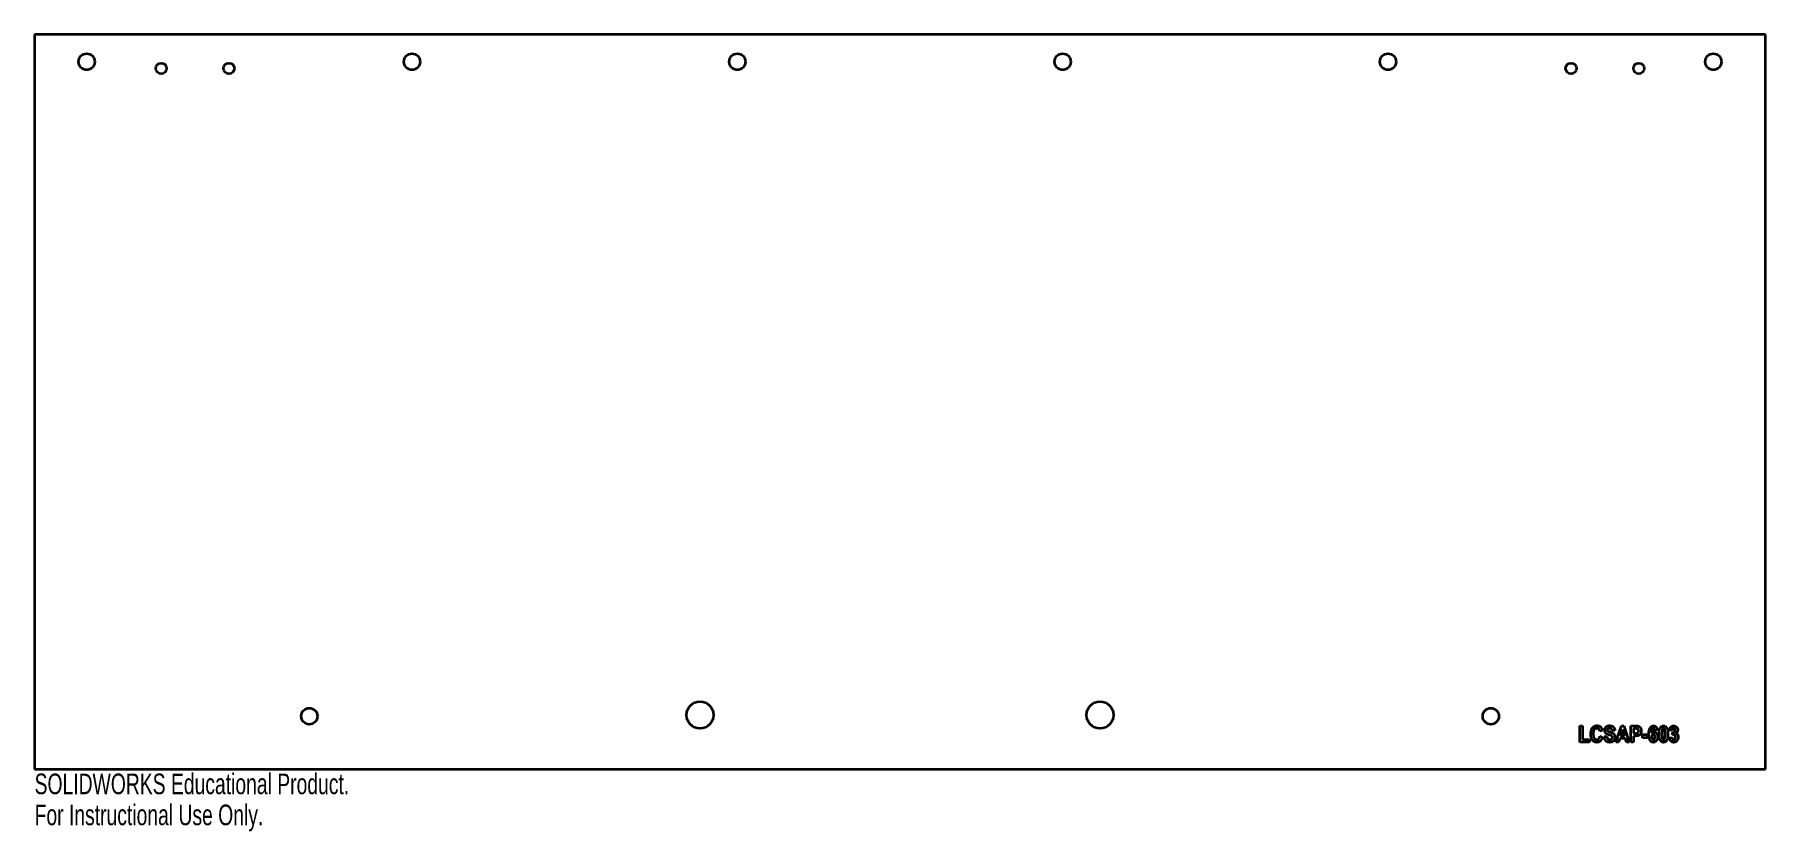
# Model space of a CAD drawing. Header units: inches. Extents: x 0 to 16, y -0.6 to 6.8.
import ezdxf

# ---------------------------------------------------------------- set-up
doc = ezdxf.new("R2010")
doc.units = ezdxf.units.IN
doc.header["$MEASUREMENT"] = 0
doc.styles.add('SLDTEXTSTYLE0', font='TXT', dxfattribs={"width": 0.7})

msp = doc.modelspace()

# ---------------------------------------------------------------- linework, layer by layer
at = {"color": 7, "linetype": 'Continuous', "lineweight": 35}
for p, q in [((15.96, 6.775), (0, 6.775)), ((0, 6.775), (0, 0)), ((15.96, 0), (15.96, 6.775)), ((14.25, 0.4), (14.274, 0.4)), ((14.25, 0.25), (14.25, 0.4)), ((14.274, 0.4), (14.274, 0.275)), ((14.457, 0.359), (14.433, 0.351)), ((14.572, 0.357), (14.548, 0.355)), ((14.581, 0.25), (14.632, 0.4)), ((14.643, 0.365), (14.625, 0.308)), ((14.632, 0.4), (14.654, 0.4)), ((14.661, 0.308), (14.643, 0.365)), ((14.654, 0.4), (14.704, 0.25)), ((14.72, 0.4), (14.76, 0.4)), ((14.72, 0.25), (14.72, 0.4)), ((14.743, 0.375), (14.743, 0.332)), ((14.757, 0.375), (14.743, 0.375)), ((14.743, 0.332), (14.758, 0.332)), ((14.827, 0.32), (14.872, 0.32)), ((14.827, 0.291), (14.827, 0.32)), ((14.872, 0.32), (14.872, 0.291)), ((14.963, 0.363), (14.94, 0.359)), ((15.098, 0.357), (15.076, 0.361)), ((15.105, 0.318), (15.108, 0.344)), ((14.338, 0.25), (14.25, 0.25)), ((14.274, 0.275), (14.338, 0.275)), ((14.338, 0.275), (14.338, 0.25)), ((14.433, 0.305), (14.457, 0.295)), ((14.474, 0.301), (14.498, 0.303)), ((14.606, 0.25), (14.581, 0.25)), ((14.617, 0.283), (14.606, 0.25)), ((14.669, 0.283), (14.617, 0.283)), ((14.625, 0.308), (14.661, 0.308)), ((14.68, 0.25), (14.669, 0.283)), ((14.704, 0.25), (14.68, 0.25)), ((14.743, 0.25), (14.72, 0.25)), ((14.743, 0.306), (14.743, 0.25)), ((14.76, 0.306), (14.743, 0.306)), ((14.872, 0.291), (14.827, 0.291)), ((15.076, 0.289), (15.1, 0.293)), ((0, 0), (15.96, 0))]:
    msp.add_line(p, q, dxfattribs=at)
for centre, radius in [((0.48, 6.525), 0.075), ((3.48, 6.525), 0.075), ((6.48, 6.525), 0.075), ((9.48, 6.525), 0.075), ((12.48, 6.525), 0.075), ((15.48, 6.525), 0.075), ((1.167, 6.463), 0.05), ((1.792, 6.463), 0.05), ((14.168, 6.463), 0.05), ((14.793, 6.463), 0.05), ((2.533, 0.489), 0.075), ((6.136, 0.5), 0.125), ((9.824, 0.5), 0.125), ((13.428, 0.489), 0.075)]:
    msp.add_circle(centre, radius, dxfattribs=at)
for points, knots in [([(14.35, 0.324), (14.35, 0.327), (14.35, 0.333), (14.351, 0.342), (14.352, 0.35), (14.354, 0.358), (14.356, 0.365), (14.359, 0.371), (14.363, 0.378), (14.366, 0.381), (14.367, 0.383)], [0, 0, 0, 0, 0.146387, 0.285138, 0.41681, 0.542305, 0.662247, 0.77817, 0.89005, 1, 1, 1, 1]), ([(14.367, 0.266), (14.365, 0.268), (14.363, 0.272), (14.359, 0.278), (14.356, 0.284), (14.354, 0.291), (14.352, 0.299), (14.351, 0.307), (14.35, 0.315), (14.35, 0.321), (14.35, 0.324)], [0, 0, 0, 0, 0.112268, 0.226173, 0.34259, 0.463246, 0.587991, 0.718682, 0.856118, 1, 1, 1, 1]), ([(14.367, 0.383), (14.368, 0.385), (14.371, 0.388), (14.375, 0.392), (14.38, 0.395), (14.385, 0.397), (14.39, 0.399), (14.395, 0.401), (14.401, 0.402), (14.405, 0.402), (14.408, 0.402)], [0, 0, 0, 0, 0.127183, 0.250649, 0.3711, 0.492067, 0.612886, 0.737344, 0.865638, 1, 1, 1, 1]), ([(14.406, 0.377), (14.405, 0.377), (14.402, 0.377), (14.399, 0.376), (14.396, 0.375), (14.393, 0.374), (14.39, 0.372), (14.387, 0.37), (14.384, 0.368), (14.382, 0.365), (14.38, 0.362), (14.378, 0.358), (14.376, 0.354), (14.375, 0.349), (14.374, 0.344), (14.373, 0.338), (14.373, 0.332), (14.373, 0.328), (14.373, 0.326)], [0, 0, 0, 0, 0.05173, 0.101811, 0.150569, 0.198873, 0.247761, 0.297374, 0.348713, 0.402091, 0.458541, 0.51889, 0.583994, 0.654774, 0.73146, 0.814044, 0.903777, 1, 1, 1, 1]), ([(14.373, 0.326), (14.373, 0.323), (14.373, 0.319), (14.373, 0.313), (14.374, 0.307), (14.375, 0.302), (14.376, 0.297), (14.378, 0.292), (14.38, 0.289), (14.382, 0.285), (14.384, 0.283), (14.386, 0.28), (14.389, 0.278), (14.392, 0.276), (14.395, 0.275), (14.398, 0.274), (14.401, 0.273), (14.404, 0.273), (14.405, 0.273)], [0, 0, 0, 0, 0.099274, 0.191171, 0.27641, 0.35472, 0.426616, 0.492484, 0.552737, 0.60891, 0.661502, 0.711945, 0.760248, 0.807591, 0.854603, 0.901711, 0.949862, 1, 1, 1, 1]), ([(14.433, 0.351), (14.433, 0.352), (14.433, 0.354), (14.432, 0.357), (14.431, 0.36), (14.43, 0.362), (14.428, 0.364), (14.427, 0.366), (14.425, 0.368), (14.423, 0.37), (14.422, 0.372), (14.42, 0.373), (14.417, 0.374), (14.415, 0.375), (14.413, 0.376), (14.411, 0.376), (14.408, 0.377), (14.407, 0.377), (14.406, 0.377)], [0, 0, 0, 0, 0.075004, 0.145946, 0.214851, 0.280843, 0.344991, 0.40762, 0.468882, 0.530008, 0.589937, 0.648422, 0.706104, 0.763535, 0.8215, 0.879527, 0.93886, 1, 1, 1, 1]), ([(14.408, 0.402), (14.409, 0.402), (14.413, 0.402), (14.417, 0.401), (14.422, 0.4), (14.427, 0.399), (14.431, 0.397), (14.435, 0.394), (14.439, 0.391), (14.441, 0.389), (14.442, 0.388)], [0, 0, 0, 0, 0.132772, 0.260957, 0.385037, 0.507369, 0.628924, 0.750715, 0.874002, 1, 1, 1, 1]), ([(14.442, 0.388), (14.443, 0.387), (14.445, 0.386), (14.447, 0.383), (14.449, 0.379), (14.451, 0.376), (14.453, 0.372), (14.454, 0.368), (14.456, 0.364), (14.456, 0.361), (14.457, 0.359)], [0, 0, 0, 0, 0.1072503, 0.218546, 0.3341632, 0.4549121, 0.5810447, 0.7138894, 0.8536039, 1, 1, 1, 1]), ([(14.478, 0.361), (14.478, 0.362), (14.478, 0.366), (14.479, 0.372), (14.481, 0.377), (14.484, 0.382), (14.487, 0.387), (14.491, 0.391), (14.495, 0.394), (14.5, 0.397), (14.505, 0.399), (14.511, 0.401), (14.517, 0.402), (14.522, 0.402), (14.524, 0.402)], [0, 0, 0, 0, 0.084667, 0.166253, 0.24656, 0.326236, 0.40525, 0.482314, 0.558847, 0.63714, 0.719, 0.805955, 0.899283, 1, 1, 1, 1]), ([(14.517, 0.316), (14.516, 0.317), (14.514, 0.317), (14.51, 0.319), (14.507, 0.32), (14.504, 0.321), (14.501, 0.322), (14.499, 0.324), (14.496, 0.325), (14.494, 0.327), (14.491, 0.329), (14.488, 0.333), (14.485, 0.337), (14.482, 0.341), (14.481, 0.346), (14.479, 0.35), (14.478, 0.355), (14.478, 0.359), (14.478, 0.361)], [0, 0, 0, 0, 0.062232, 0.120571, 0.175353, 0.226092, 0.27338, 0.317703, 0.357918, 0.395219, 0.466814, 0.538637, 0.612079, 0.688105, 0.765738, 0.842667, 0.920621, 1, 1, 1, 1]), ([(14.524, 0.377), (14.522, 0.377), (14.519, 0.377), (14.515, 0.376), (14.511, 0.375), (14.507, 0.373), (14.505, 0.371), (14.503, 0.368), (14.502, 0.365), (14.502, 0.363), (14.502, 0.362)], [0, 0, 0, 0, 0.1719379, 0.3252817, 0.4628438, 0.5876015, 0.7007102, 0.8027283, 0.9005064, 1, 1, 1, 1]), ([(14.502, 0.362), (14.502, 0.361), (14.502, 0.36), (14.503, 0.357), (14.504, 0.354), (14.506, 0.353), (14.507, 0.352)], [0, 0, 0, 0, 0.2466278, 0.484852, 0.7327568, 1, 1, 1, 1]), ([(14.507, 0.352), (14.507, 0.352), (14.508, 0.351), (14.51, 0.35), (14.512, 0.349), (14.515, 0.348), (14.518, 0.347), (14.522, 0.346), (14.525, 0.344), (14.528, 0.344), (14.529, 0.343)], [0, 0, 0, 0, 0.072621, 0.160521, 0.262665, 0.379386, 0.511902, 0.658321, 0.821909, 1, 1, 1, 1]), ([(14.524, 0.402), (14.526, 0.402), (14.529, 0.402), (14.535, 0.401), (14.539, 0.4), (14.544, 0.399), (14.548, 0.398), (14.552, 0.395), (14.555, 0.393), (14.559, 0.39), (14.562, 0.387), (14.564, 0.384), (14.566, 0.38), (14.568, 0.376), (14.57, 0.372), (14.571, 0.367), (14.571, 0.362), (14.572, 0.359), (14.572, 0.357)], [0, 0, 0, 0, 0.0725677, 0.1417831, 0.207245, 0.2697355, 0.3304172, 0.3890307, 0.446748, 0.5040489, 0.5611718, 0.6185334, 0.6763447, 0.7357196, 0.7970969, 0.8614654, 0.9289505, 1, 1, 1, 1]), ([(14.548, 0.355), (14.548, 0.356), (14.548, 0.358), (14.547, 0.361), (14.546, 0.363), (14.546, 0.365), (14.545, 0.367), (14.543, 0.369), (14.542, 0.371), (14.54, 0.372), (14.537, 0.374), (14.534, 0.376), (14.529, 0.376), (14.526, 0.377), (14.524, 0.377)], [0, 0, 0, 0, 0.079937, 0.154639, 0.224777, 0.289732, 0.351117, 0.407984, 0.462627, 0.51532, 0.620706, 0.734618, 0.860001, 1, 1, 1, 1]), ([(14.529, 0.343), (14.531, 0.343), (14.534, 0.342), (14.538, 0.34), (14.542, 0.339), (14.545, 0.337), (14.549, 0.336), (14.552, 0.335), (14.554, 0.333), (14.557, 0.331), (14.56, 0.328), (14.564, 0.325), (14.567, 0.321), (14.569, 0.316), (14.571, 0.311), (14.573, 0.306), (14.573, 0.3), (14.574, 0.296), (14.574, 0.294)], [0, 0, 0, 0, 0.064735, 0.125232, 0.18165, 0.233928, 0.282151, 0.326608, 0.367382, 0.404223, 0.473435, 0.541966, 0.610478, 0.680583, 0.753185, 0.829975, 0.911788, 1, 1, 1, 1]), ([(14.792, 0.353), (14.792, 0.355), (14.792, 0.357), (14.791, 0.36), (14.79, 0.363), (14.788, 0.366), (14.786, 0.368), (14.784, 0.37), (14.782, 0.372), (14.78, 0.373), (14.778, 0.373), (14.776, 0.374), (14.773, 0.374), (14.771, 0.374), (14.768, 0.374), (14.764, 0.375), (14.761, 0.375), (14.758, 0.375), (14.757, 0.375)], [0, 0, 0, 0, 0.076082, 0.147182, 0.214636, 0.280749, 0.344742, 0.405277, 0.464068, 0.522397, 0.555536, 0.595725, 0.644016, 0.69984, 0.763141, 0.834032, 0.913197, 1, 1, 1, 1]), ([(14.758, 0.332), (14.76, 0.332), (14.762, 0.332), (14.765, 0.332), (14.768, 0.332), (14.771, 0.332), (14.774, 0.333), (14.776, 0.333), (14.778, 0.333), (14.78, 0.334), (14.782, 0.335), (14.784, 0.336), (14.786, 0.338), (14.788, 0.341), (14.79, 0.344), (14.791, 0.347), (14.792, 0.35), (14.792, 0.352), (14.792, 0.353)], [0, 0, 0, 0, 0.0802677, 0.1539261, 0.2210062, 0.2815491, 0.3356108, 0.3826149, 0.4239878, 0.4586155, 0.5212552, 0.5839933, 0.6469099, 0.7124873, 0.7805313, 0.8497868, 0.9222496, 1, 1, 1, 1]), ([(14.76, 0.4), (14.762, 0.4), (14.765, 0.4), (14.77, 0.4), (14.775, 0.4), (14.779, 0.399), (14.782, 0.399), (14.785, 0.399), (14.788, 0.398), (14.789, 0.398), (14.79, 0.398)], [0, 0, 0, 0, 0.1815471, 0.3477348, 0.4965847, 0.6301745, 0.7465286, 0.8467774, 0.9310888, 1, 1, 1, 1]), ([(14.815, 0.354), (14.815, 0.352), (14.815, 0.35), (14.815, 0.346), (14.814, 0.342), (14.814, 0.339), (14.813, 0.335), (14.812, 0.332), (14.81, 0.329), (14.809, 0.326), (14.807, 0.324), (14.805, 0.321), (14.804, 0.319), (14.802, 0.317), (14.8, 0.315), (14.798, 0.314), (14.795, 0.312), (14.793, 0.311), (14.79, 0.31), (14.787, 0.309), (14.784, 0.308), (14.78, 0.308), (14.775, 0.307), (14.771, 0.307), (14.765, 0.307), (14.762, 0.306), (14.76, 0.306)], [0, 0, 0, 0, 0.047308, 0.092942, 0.13665, 0.178991, 0.219807, 0.259541, 0.298367, 0.336319, 0.373288, 0.408752, 0.443376, 0.476318, 0.509031, 0.541019, 0.572364, 0.603692, 0.637079, 0.674427, 0.716563, 0.763336, 0.814928, 0.871776, 0.933204, 1, 1, 1, 1]), ([(14.79, 0.398), (14.791, 0.398), (14.792, 0.397), (14.795, 0.396), (14.798, 0.394), (14.8, 0.392), (14.802, 0.39), (14.804, 0.388), (14.806, 0.386), (14.808, 0.383), (14.81, 0.38), (14.811, 0.377), (14.812, 0.374), (14.813, 0.37), (14.814, 0.366), (14.815, 0.362), (14.815, 0.358), (14.815, 0.355), (14.815, 0.354)], [0, 0, 0, 0, 0.052884, 0.105223, 0.158444, 0.211819, 0.266276, 0.322241, 0.380538, 0.440653, 0.503055, 0.566366, 0.631578, 0.69946, 0.770048, 0.843167, 0.919741, 1, 1, 1, 1]), ([(14.885, 0.323), (14.885, 0.326), (14.885, 0.333), (14.886, 0.342), (14.887, 0.35), (14.888, 0.358), (14.89, 0.365), (14.892, 0.371), (14.895, 0.377), (14.897, 0.382), (14.901, 0.386), (14.904, 0.39), (14.908, 0.393), (14.912, 0.396), (14.916, 0.398), (14.92, 0.399), (14.925, 0.4), (14.928, 0.4), (14.929, 0.4)], [0, 0, 0, 0, 0.099772, 0.192631, 0.278482, 0.35785, 0.430434, 0.497712, 0.559453, 0.616322, 0.669711, 0.72004, 0.768296, 0.815007, 0.86045, 0.905822, 0.952197, 1, 1, 1, 1]), ([(14.927, 0.248), (14.925, 0.248), (14.922, 0.248), (14.918, 0.249), (14.914, 0.25), (14.91, 0.252), (14.907, 0.255), (14.903, 0.258), (14.9, 0.261), (14.897, 0.266), (14.894, 0.27), (14.892, 0.276), (14.89, 0.282), (14.888, 0.289), (14.887, 0.296), (14.886, 0.305), (14.885, 0.314), (14.885, 0.32), (14.885, 0.323)], [0, 0, 0, 0, 0.045931, 0.090695, 0.134688, 0.179249, 0.224897, 0.272723, 0.322746, 0.375974, 0.433192, 0.495059, 0.56281, 0.636471, 0.716912, 0.804026, 0.89843, 1, 1, 1, 1]), ([(14.927, 0.377), (14.926, 0.377), (14.925, 0.377), (14.924, 0.376), (14.922, 0.376), (14.92, 0.375), (14.919, 0.373), (14.917, 0.372), (14.916, 0.37), (14.915, 0.368), (14.914, 0.366), (14.913, 0.363), (14.912, 0.36), (14.911, 0.356), (14.91, 0.351), (14.91, 0.346), (14.909, 0.341), (14.909, 0.337), (14.909, 0.335)], [0, 0, 0, 0, 0.036051, 0.071099, 0.106421, 0.143019, 0.181198, 0.221291, 0.26423, 0.310567, 0.362914, 0.423853, 0.4947, 0.575047, 0.665754, 0.76708, 0.878462, 1, 1, 1, 1]), ([(14.909, 0.335), (14.909, 0.336), (14.911, 0.338), (14.913, 0.34), (14.916, 0.342), (14.918, 0.344), (14.921, 0.346), (14.924, 0.347), (14.927, 0.347), (14.929, 0.347), (14.93, 0.347)], [0, 0, 0, 0, 0.14344, 0.278065, 0.404499, 0.525953, 0.643551, 0.760491, 0.878819, 1, 1, 1, 1]), ([(14.926, 0.324), (14.925, 0.324), (14.923, 0.324), (14.92, 0.323), (14.917, 0.321), (14.915, 0.318), (14.914, 0.316), (14.913, 0.314), (14.912, 0.312), (14.912, 0.31), (14.911, 0.308), (14.911, 0.305), (14.911, 0.302), (14.911, 0.3), (14.911, 0.299)], [0, 0, 0, 0, 0.096746, 0.193015, 0.293319, 0.404665, 0.465211, 0.528327, 0.59473, 0.665296, 0.741134, 0.821902, 0.907775, 1, 1, 1, 1]), ([(14.942, 0.297), (14.942, 0.298), (14.942, 0.3), (14.942, 0.303), (14.941, 0.306), (14.941, 0.309), (14.94, 0.312), (14.939, 0.314), (14.938, 0.316), (14.937, 0.318), (14.935, 0.32), (14.932, 0.322), (14.929, 0.324), (14.927, 0.324), (14.926, 0.324)], [0, 0, 0, 0, 0.098038, 0.189264, 0.273937, 0.352217, 0.425452, 0.492157, 0.554811, 0.613352, 0.719583, 0.816382, 0.907403, 1, 1, 1, 1]), ([(14.94, 0.359), (14.94, 0.36), (14.939, 0.363), (14.939, 0.367), (14.937, 0.37), (14.936, 0.372), (14.934, 0.374), (14.932, 0.376), (14.93, 0.376), (14.928, 0.377), (14.927, 0.377)], [0, 0, 0, 0, 0.171655, 0.323282, 0.456935, 0.574966, 0.682895, 0.785667, 0.888509, 1, 1, 1, 1]), ([(14.929, 0.4), (14.93, 0.4), (14.932, 0.4), (14.936, 0.399), (14.939, 0.399), (14.941, 0.398), (14.944, 0.396), (14.947, 0.395), (14.949, 0.393), (14.952, 0.391), (14.954, 0.388), (14.956, 0.386), (14.958, 0.383), (14.959, 0.379), (14.961, 0.376), (14.962, 0.372), (14.963, 0.367), (14.963, 0.364), (14.963, 0.363)], [0, 0, 0, 0, 0.058659, 0.115582, 0.170707, 0.225262, 0.279884, 0.334919, 0.390447, 0.447803, 0.506743, 0.567538, 0.630844, 0.696745, 0.766415, 0.839905, 0.917894, 1, 1, 1, 1]), ([(14.93, 0.347), (14.931, 0.347), (14.934, 0.347), (14.937, 0.347), (14.94, 0.346), (14.943, 0.344), (14.946, 0.342), (14.949, 0.34), (14.952, 0.337), (14.955, 0.334), (14.957, 0.331), (14.959, 0.327), (14.961, 0.323), (14.963, 0.318), (14.964, 0.314), (14.965, 0.309), (14.965, 0.304), (14.965, 0.3), (14.965, 0.298)], [0, 0, 0, 0, 0.052027, 0.103403, 0.154252, 0.206014, 0.259611, 0.314745, 0.37337, 0.435081, 0.498783, 0.563646, 0.629694, 0.697689, 0.768507, 0.841971, 0.919342, 1, 1, 1, 1]), ([(14.981, 0.324), (14.981, 0.328), (14.981, 0.334), (14.981, 0.343), (14.982, 0.352), (14.983, 0.36), (14.985, 0.367), (14.987, 0.373), (14.989, 0.378), (14.992, 0.383), (14.995, 0.387), (14.998, 0.391), (15.001, 0.393), (15.004, 0.396), (15.008, 0.398), (15.012, 0.399), (15.016, 0.4), (15.019, 0.4), (15.021, 0.4)], [0, 0, 0, 0, 0.105823, 0.203492, 0.293171, 0.375116, 0.449884, 0.517528, 0.578668, 0.634169, 0.685295, 0.733595, 0.779434, 0.823719, 0.867188, 0.910523, 0.954337, 1, 1, 1, 1]), ([(15.021, 0.248), (15.019, 0.248), (15.016, 0.248), (15.012, 0.249), (15.008, 0.25), (15.005, 0.252), (15.001, 0.255), (14.998, 0.257), (14.995, 0.261), (14.992, 0.264), (14.99, 0.267), (14.989, 0.269), (14.988, 0.272), (14.987, 0.275), (14.986, 0.278), (14.985, 0.281), (14.984, 0.284), (14.984, 0.288), (14.983, 0.292), (14.982, 0.296), (14.982, 0.3), (14.981, 0.305), (14.981, 0.309), (14.981, 0.314), (14.981, 0.319), (14.981, 0.323), (14.981, 0.324)], [0, 0, 0, 0, 0.045347, 0.089421, 0.132456, 0.175908, 0.219709, 0.265023, 0.312966, 0.363482, 0.390187, 0.418355, 0.447823, 0.479089, 0.512017, 0.546882, 0.583344, 0.621764, 0.661933, 0.704095, 0.748377, 0.794424, 0.84295, 0.893003, 0.945564, 1, 1, 1, 1]), ([(15.021, 0.377), (15.02, 0.377), (15.019, 0.377), (15.018, 0.376), (15.016, 0.375), (15.015, 0.374), (15.013, 0.373), (15.012, 0.371), (15.011, 0.37), (15.01, 0.367), (15.009, 0.365), (15.008, 0.361), (15.008, 0.357), (15.007, 0.352), (15.007, 0.346), (15.006, 0.339), (15.006, 0.332), (15.006, 0.327), (15.006, 0.324)], [0, 0, 0, 0, 0.027574, 0.054967, 0.082536, 0.11144, 0.142573, 0.176554, 0.213508, 0.254282, 0.302438, 0.363119, 0.436524, 0.522494, 0.622246, 0.734762, 0.860665, 1, 1, 1, 1]), ([(15.006, 0.324), (15.006, 0.321), (15.006, 0.316), (15.006, 0.309), (15.007, 0.302), (15.007, 0.296), (15.008, 0.291), (15.008, 0.287), (15.009, 0.283), (15.01, 0.281), (15.011, 0.278), (15.012, 0.277), (15.013, 0.275), (15.015, 0.274), (15.016, 0.273), (15.018, 0.272), (15.019, 0.272), (15.02, 0.271), (15.021, 0.271)], [0, 0, 0, 0, 0.139596, 0.265215, 0.377942, 0.477362, 0.564009, 0.637038, 0.697833, 0.746079, 0.786462, 0.823485, 0.857529, 0.888352, 0.91731, 0.94493, 0.972375, 1, 1, 1, 1]), ([(15.021, 0.4), (15.022, 0.4), (15.025, 0.4), (15.029, 0.399), (15.033, 0.398), (15.037, 0.396), (15.04, 0.393), (15.044, 0.391), (15.047, 0.387), (15.05, 0.383), (15.052, 0.378), (15.055, 0.373), (15.056, 0.367), (15.058, 0.36), (15.059, 0.352), (15.06, 0.343), (15.061, 0.334), (15.061, 0.327), (15.061, 0.324)], [0, 0, 0, 0, 0.045469, 0.08972, 0.132871, 0.17644, 0.220536, 0.26618, 0.314488, 0.365396, 0.420661, 0.481834, 0.549191, 0.623951, 0.706175, 0.796104, 0.893992, 1, 1, 1, 1]), ([(15.035, 0.324), (15.035, 0.327), (15.035, 0.332), (15.035, 0.339), (15.035, 0.346), (15.034, 0.352), (15.034, 0.357), (15.033, 0.361), (15.032, 0.365), (15.032, 0.367), (15.03, 0.37), (15.029, 0.371), (15.028, 0.373), (15.027, 0.374), (15.025, 0.375), (15.024, 0.376), (15.022, 0.377), (15.021, 0.377), (15.021, 0.377)], [0, 0, 0, 0, 0.139252, 0.26508, 0.37753, 0.477183, 0.563102, 0.636545, 0.697073, 0.745201, 0.785951, 0.822616, 0.856577, 0.887692, 0.916998, 0.94455, 0.971927, 1, 1, 1, 1]), ([(15.061, 0.324), (15.061, 0.321), (15.061, 0.314), (15.06, 0.305), (15.059, 0.296), (15.058, 0.288), (15.056, 0.281), (15.055, 0.275), (15.052, 0.27), (15.05, 0.265), (15.047, 0.261), (15.044, 0.258), (15.04, 0.255), (15.037, 0.252), (15.033, 0.25), (15.029, 0.249), (15.025, 0.248), (15.022, 0.248), (15.021, 0.248)], [0, 0, 0, 0, 0.105941, 0.203744, 0.29357, 0.37599, 0.450617, 0.518438, 0.579462, 0.634858, 0.685888, 0.734097, 0.77985, 0.824051, 0.867439, 0.910692, 0.954423, 1, 1, 1, 1]), ([(15.021, 0.271), (15.021, 0.271), (15.022, 0.272), (15.024, 0.272), (15.025, 0.273), (15.027, 0.274), (15.028, 0.275), (15.029, 0.277), (15.03, 0.278), (15.032, 0.281), (15.032, 0.283), (15.033, 0.287), (15.034, 0.291), (15.034, 0.296), (15.035, 0.302), (15.035, 0.309), (15.035, 0.316), (15.035, 0.321), (15.035, 0.324)], [0, 0, 0, 0, 0.028128, 0.055559, 0.083165, 0.112529, 0.143705, 0.177322, 0.21406, 0.25489, 0.303113, 0.363759, 0.437346, 0.523434, 0.622766, 0.735436, 0.860993, 1, 1, 1, 1]), ([(15.076, 0.361), (15.077, 0.363), (15.077, 0.366), (15.078, 0.37), (15.08, 0.375), (15.081, 0.379), (15.083, 0.382), (15.085, 0.385), (15.087, 0.388), (15.09, 0.391), (15.092, 0.393), (15.095, 0.395), (15.098, 0.396), (15.101, 0.398), (15.104, 0.399), (15.108, 0.399), (15.111, 0.4), (15.114, 0.4), (15.115, 0.4)], [0, 0, 0, 0, 0.082743, 0.160765, 0.233974, 0.303202, 0.368413, 0.430292, 0.489225, 0.54628, 0.601775, 0.656538, 0.711245, 0.766249, 0.821878, 0.879272, 0.938317, 1, 1, 1, 1]), ([(15.114, 0.377), (15.113, 0.377), (15.111, 0.376), (15.108, 0.375), (15.106, 0.374), (15.103, 0.372), (15.101, 0.369), (15.099, 0.366), (15.098, 0.362), (15.098, 0.359), (15.098, 0.357)], [0, 0, 0, 0, 0.1091472, 0.215259, 0.3246391, 0.4396675, 0.5616255, 0.6934057, 0.8380271, 1, 1, 1, 1]), ([(15.115, 0.32), (15.115, 0.32), (15.113, 0.32), (15.111, 0.32), (15.108, 0.319), (15.106, 0.318), (15.105, 0.318)], [0, 0, 0, 0, 0.213847, 0.448853, 0.7121, 1, 1, 1, 1]), ([(15.108, 0.344), (15.11, 0.344), (15.112, 0.344), (15.117, 0.344), (15.12, 0.346), (15.122, 0.347), (15.123, 0.348)], [0, 0, 0, 0, 0.280836, 0.536479, 0.772288, 1, 1, 1, 1]), ([(15.129, 0.361), (15.129, 0.362), (15.129, 0.365), (15.128, 0.368), (15.127, 0.37), (15.125, 0.373), (15.123, 0.374), (15.12, 0.376), (15.117, 0.377), (15.115, 0.377), (15.114, 0.377)], [0, 0, 0, 0, 0.142478, 0.273204, 0.394586, 0.514755, 0.63393, 0.750743, 0.871564, 1, 1, 1, 1]), ([(15.115, 0.4), (15.116, 0.4), (15.119, 0.4), (15.123, 0.399), (15.127, 0.398), (15.13, 0.397), (15.134, 0.396), (15.137, 0.393), (15.14, 0.391), (15.142, 0.388), (15.145, 0.385), (15.147, 0.382), (15.148, 0.379), (15.15, 0.376), (15.151, 0.373), (15.152, 0.37), (15.152, 0.366), (15.152, 0.364), (15.152, 0.363)], [0, 0, 0, 0, 0.071007, 0.138963, 0.204017, 0.267236, 0.329759, 0.392233, 0.455152, 0.51961, 0.584061, 0.64596, 0.706463, 0.765347, 0.823803, 0.882331, 0.940914, 1, 1, 1, 1]), ([(15.131, 0.297), (15.131, 0.298), (15.131, 0.302), (15.13, 0.306), (15.128, 0.31), (15.126, 0.314), (15.124, 0.317), (15.121, 0.319), (15.119, 0.32), (15.116, 0.32), (15.115, 0.32)], [0, 0, 0, 0, 0.167386, 0.317507, 0.454149, 0.581094, 0.696875, 0.802252, 0.900457, 1, 1, 1, 1]), ([(15.123, 0.348), (15.124, 0.349), (15.126, 0.351), (15.128, 0.354), (15.129, 0.357), (15.129, 0.36), (15.129, 0.361)], [0, 0, 0, 0, 0.238769, 0.477783, 0.727013, 1, 1, 1, 1]), ([(15.152, 0.363), (15.152, 0.361), (15.152, 0.358), (15.151, 0.354), (15.15, 0.349), (15.148, 0.345), (15.145, 0.342), (15.142, 0.338), (15.139, 0.335), (15.136, 0.333), (15.135, 0.332)], [0, 0, 0, 0, 0.126413, 0.248065, 0.367786, 0.486937, 0.607722, 0.731635, 0.862406, 1, 1, 1, 1]), ([(15.135, 0.332), (15.135, 0.332), (15.137, 0.331), (15.139, 0.33), (15.141, 0.329), (15.143, 0.328), (15.145, 0.326), (15.147, 0.324), (15.149, 0.322), (15.15, 0.32), (15.152, 0.317), (15.153, 0.315), (15.154, 0.312), (15.155, 0.309), (15.155, 0.306), (15.156, 0.303), (15.156, 0.299), (15.156, 0.297), (15.156, 0.296)], [0, 0, 0, 0, 0.054317, 0.108774, 0.162707, 0.216948, 0.272547, 0.329466, 0.387657, 0.448989, 0.511393, 0.575531, 0.640353, 0.707327, 0.776425, 0.848248, 0.922208, 1, 1, 1, 1]), ([(14.406, 0.248), (14.404, 0.248), (14.4, 0.248), (14.394, 0.249), (14.389, 0.251), (14.384, 0.253), (14.379, 0.255), (14.375, 0.258), (14.371, 0.262), (14.368, 0.265), (14.367, 0.266)], [0, 0, 0, 0, 0.131677, 0.257952, 0.380787, 0.5019, 0.622976, 0.745141, 0.870165, 1, 1, 1, 1]), ([(14.405, 0.273), (14.406, 0.273), (14.407, 0.273), (14.41, 0.274), (14.412, 0.274), (14.414, 0.275), (14.417, 0.276), (14.419, 0.278), (14.421, 0.279), (14.423, 0.281), (14.424, 0.283), (14.426, 0.285), (14.428, 0.288), (14.429, 0.291), (14.43, 0.294), (14.432, 0.297), (14.433, 0.301), (14.433, 0.303), (14.433, 0.305)], [0, 0, 0, 0, 0.054628, 0.108366, 0.160504, 0.212906, 0.265535, 0.318639, 0.373072, 0.428924, 0.487562, 0.548703, 0.613306, 0.681808, 0.754578, 0.831085, 0.913079, 1, 1, 1, 1]), ([(14.457, 0.295), (14.456, 0.293), (14.455, 0.289), (14.454, 0.284), (14.452, 0.278), (14.449, 0.274), (14.447, 0.27), (14.444, 0.266), (14.441, 0.262), (14.438, 0.259), (14.435, 0.257), (14.431, 0.254), (14.427, 0.252), (14.423, 0.251), (14.419, 0.25), (14.415, 0.249), (14.41, 0.248), (14.407, 0.248), (14.406, 0.248)], [0, 0, 0, 0, 0.080162, 0.156199, 0.227877, 0.295675, 0.360707, 0.422732, 0.482043, 0.539775, 0.596233, 0.651772, 0.707337, 0.763259, 0.820257, 0.878136, 0.938034, 1, 1, 1, 1]), ([(14.524, 0.248), (14.522, 0.248), (14.519, 0.248), (14.514, 0.249), (14.509, 0.25), (14.504, 0.251), (14.5, 0.253), (14.496, 0.255), (14.493, 0.258), (14.489, 0.261), (14.486, 0.265), (14.484, 0.269), (14.481, 0.273), (14.479, 0.278), (14.478, 0.283), (14.476, 0.288), (14.475, 0.294), (14.475, 0.299), (14.474, 0.301)], [0, 0, 0, 0, 0.06732, 0.13092, 0.191685, 0.250073, 0.306461, 0.362039, 0.417051, 0.47204, 0.528506, 0.586557, 0.646925, 0.710032, 0.776568, 0.846816, 0.92129, 1, 1, 1, 1]), ([(14.498, 0.303), (14.498, 0.301), (14.498, 0.299), (14.499, 0.296), (14.5, 0.293), (14.501, 0.29), (14.502, 0.287), (14.503, 0.285), (14.505, 0.283), (14.507, 0.281), (14.508, 0.279), (14.51, 0.277), (14.513, 0.276), (14.515, 0.275), (14.517, 0.274), (14.52, 0.274), (14.523, 0.273), (14.524, 0.273), (14.525, 0.273)], [0, 0, 0, 0, 0.080205, 0.156403, 0.228002, 0.296347, 0.360689, 0.422637, 0.481417, 0.538915, 0.594342, 0.649263, 0.703951, 0.75944, 0.816109, 0.87479, 0.935893, 1, 1, 1, 1]), ([(14.55, 0.294), (14.55, 0.295), (14.55, 0.296), (14.55, 0.299), (14.549, 0.301), (14.548, 0.303), (14.546, 0.304), (14.545, 0.306), (14.543, 0.307), (14.541, 0.308), (14.539, 0.309), (14.537, 0.31), (14.535, 0.311), (14.532, 0.312), (14.529, 0.313), (14.525, 0.314), (14.522, 0.315), (14.519, 0.316), (14.517, 0.316)], [0, 0, 0, 0, 0.057552, 0.111793, 0.164085, 0.214928, 0.266872, 0.320587, 0.378808, 0.441299, 0.478455, 0.524687, 0.58055, 0.645585, 0.720264, 0.803693, 0.897024, 1, 1, 1, 1]), ([(14.574, 0.294), (14.574, 0.292), (14.574, 0.289), (14.573, 0.284), (14.572, 0.28), (14.571, 0.276), (14.569, 0.272), (14.567, 0.268), (14.565, 0.264), (14.562, 0.261), (14.559, 0.258), (14.555, 0.255), (14.551, 0.253), (14.546, 0.251), (14.541, 0.25), (14.536, 0.249), (14.53, 0.248), (14.526, 0.248), (14.524, 0.248)], [0, 0, 0, 0, 0.061988, 0.122014, 0.180404, 0.237404, 0.294337, 0.35031, 0.407281, 0.464895, 0.523116, 0.582261, 0.642735, 0.706185, 0.772826, 0.843675, 0.919228, 1, 1, 1, 1]), ([(14.525, 0.273), (14.526, 0.273), (14.528, 0.273), (14.531, 0.274), (14.533, 0.274), (14.536, 0.275), (14.538, 0.276), (14.54, 0.277), (14.542, 0.278), (14.544, 0.279), (14.545, 0.281), (14.547, 0.282), (14.548, 0.284), (14.549, 0.286), (14.549, 0.288), (14.55, 0.29), (14.55, 0.292), (14.55, 0.293), (14.55, 0.294)], [0, 0, 0, 0, 0.078116, 0.152378, 0.222361, 0.290398, 0.354953, 0.418407, 0.48035, 0.541317, 0.601276, 0.659645, 0.715993, 0.771945, 0.827759, 0.883351, 0.94118, 1, 1, 1, 1]), ([(14.911, 0.299), (14.911, 0.298), (14.911, 0.296), (14.911, 0.293), (14.911, 0.29), (14.912, 0.287), (14.913, 0.285), (14.913, 0.283), (14.914, 0.281), (14.916, 0.279), (14.917, 0.277), (14.918, 0.275), (14.92, 0.274), (14.921, 0.273), (14.923, 0.272), (14.924, 0.272), (14.926, 0.272), (14.927, 0.271), (14.927, 0.271)], [0, 0, 0, 0, 0.091701, 0.178479, 0.260703, 0.337115, 0.410217, 0.478166, 0.543454, 0.606343, 0.665079, 0.720346, 0.772016, 0.820759, 0.866348, 0.911452, 0.955734, 1, 1, 1, 1]), ([(14.965, 0.298), (14.965, 0.297), (14.965, 0.293), (14.965, 0.287), (14.964, 0.282), (14.963, 0.277), (14.961, 0.273), (14.959, 0.269), (14.957, 0.265), (14.954, 0.261), (14.951, 0.258), (14.948, 0.256), (14.945, 0.253), (14.942, 0.251), (14.938, 0.25), (14.935, 0.249), (14.931, 0.248), (14.928, 0.248), (14.927, 0.248)], [0, 0, 0, 0, 0.081144, 0.157875, 0.230538, 0.300062, 0.366832, 0.431361, 0.494065, 0.555431, 0.614981, 0.672395, 0.72767, 0.781481, 0.834956, 0.88889, 0.943705, 1, 1, 1, 1]), ([(14.927, 0.271), (14.928, 0.271), (14.93, 0.272), (14.933, 0.273), (14.936, 0.275), (14.937, 0.277), (14.939, 0.279), (14.94, 0.281), (14.94, 0.283), (14.941, 0.285), (14.941, 0.288), (14.942, 0.291), (14.942, 0.294), (14.942, 0.296), (14.942, 0.297)], [0, 0, 0, 0, 0.0924497, 0.1826598, 0.2766629, 0.3812389, 0.4386337, 0.5008566, 0.5682831, 0.6420346, 0.7211387, 0.8069296, 0.8998614, 1, 1, 1, 1]), ([(15.116, 0.248), (15.114, 0.248), (15.112, 0.248), (15.108, 0.249), (15.105, 0.25), (15.101, 0.251), (15.098, 0.252), (15.095, 0.254), (15.092, 0.256), (15.089, 0.259), (15.086, 0.262), (15.084, 0.265), (15.082, 0.268), (15.08, 0.272), (15.079, 0.276), (15.078, 0.28), (15.077, 0.284), (15.076, 0.287), (15.076, 0.289)], [0, 0, 0, 0, 0.061518, 0.121599, 0.179809, 0.237192, 0.294982, 0.352738, 0.411866, 0.472145, 0.533465, 0.595401, 0.657886, 0.721729, 0.787422, 0.855281, 0.925881, 1, 1, 1, 1]), ([(15.1, 0.293), (15.1, 0.291), (15.1, 0.288), (15.101, 0.284), (15.103, 0.28), (15.105, 0.277), (15.107, 0.275), (15.11, 0.273), (15.112, 0.272), (15.114, 0.271), (15.115, 0.271)], [0, 0, 0, 0, 0.169413, 0.321254, 0.456898, 0.582221, 0.696603, 0.800803, 0.900213, 1, 1, 1, 1]), ([(15.115, 0.271), (15.116, 0.272), (15.118, 0.272), (15.121, 0.273), (15.124, 0.275), (15.126, 0.278), (15.128, 0.282), (15.13, 0.286), (15.131, 0.291), (15.131, 0.295), (15.131, 0.297)], [0, 0, 0, 0, 0.096693, 0.192942, 0.2949267, 0.4099878, 0.5377559, 0.6757195, 0.8295652, 1, 1, 1, 1]), ([(15.156, 0.296), (15.156, 0.294), (15.156, 0.291), (15.155, 0.286), (15.155, 0.281), (15.153, 0.277), (15.151, 0.273), (15.149, 0.269), (15.147, 0.265), (15.144, 0.262), (15.141, 0.258), (15.138, 0.256), (15.135, 0.253), (15.131, 0.251), (15.127, 0.25), (15.124, 0.249), (15.12, 0.248), (15.117, 0.248), (15.116, 0.248)], [0, 0, 0, 0, 0.0729311, 0.1428174, 0.2104348, 0.2764414, 0.3414389, 0.405267, 0.4693035, 0.5335776, 0.5968602, 0.6572158, 0.7158164, 0.7724517, 0.8290214, 0.8848334, 0.9418742, 1, 1, 1, 1])]:
    msp.add_open_spline(points, degree=3, knots=knots, dxfattribs=at)

# ---------------------------------------------------------------- texts
at = {"color": 7, "linetype": 'Continuous', "char_height": 0.1903, "attachment_point": 1, "style": 'SLDTEXTSTYLE0'}
for s, insert in [('SOLIDWORKS Educational Product.', (0, -0.04)), ('For Instructional Use Only.', (0, -0.326))]:
    msp.add_mtext(s, dxfattribs=dict(at, insert=insert))

doc.saveas('drawing.dxf')
